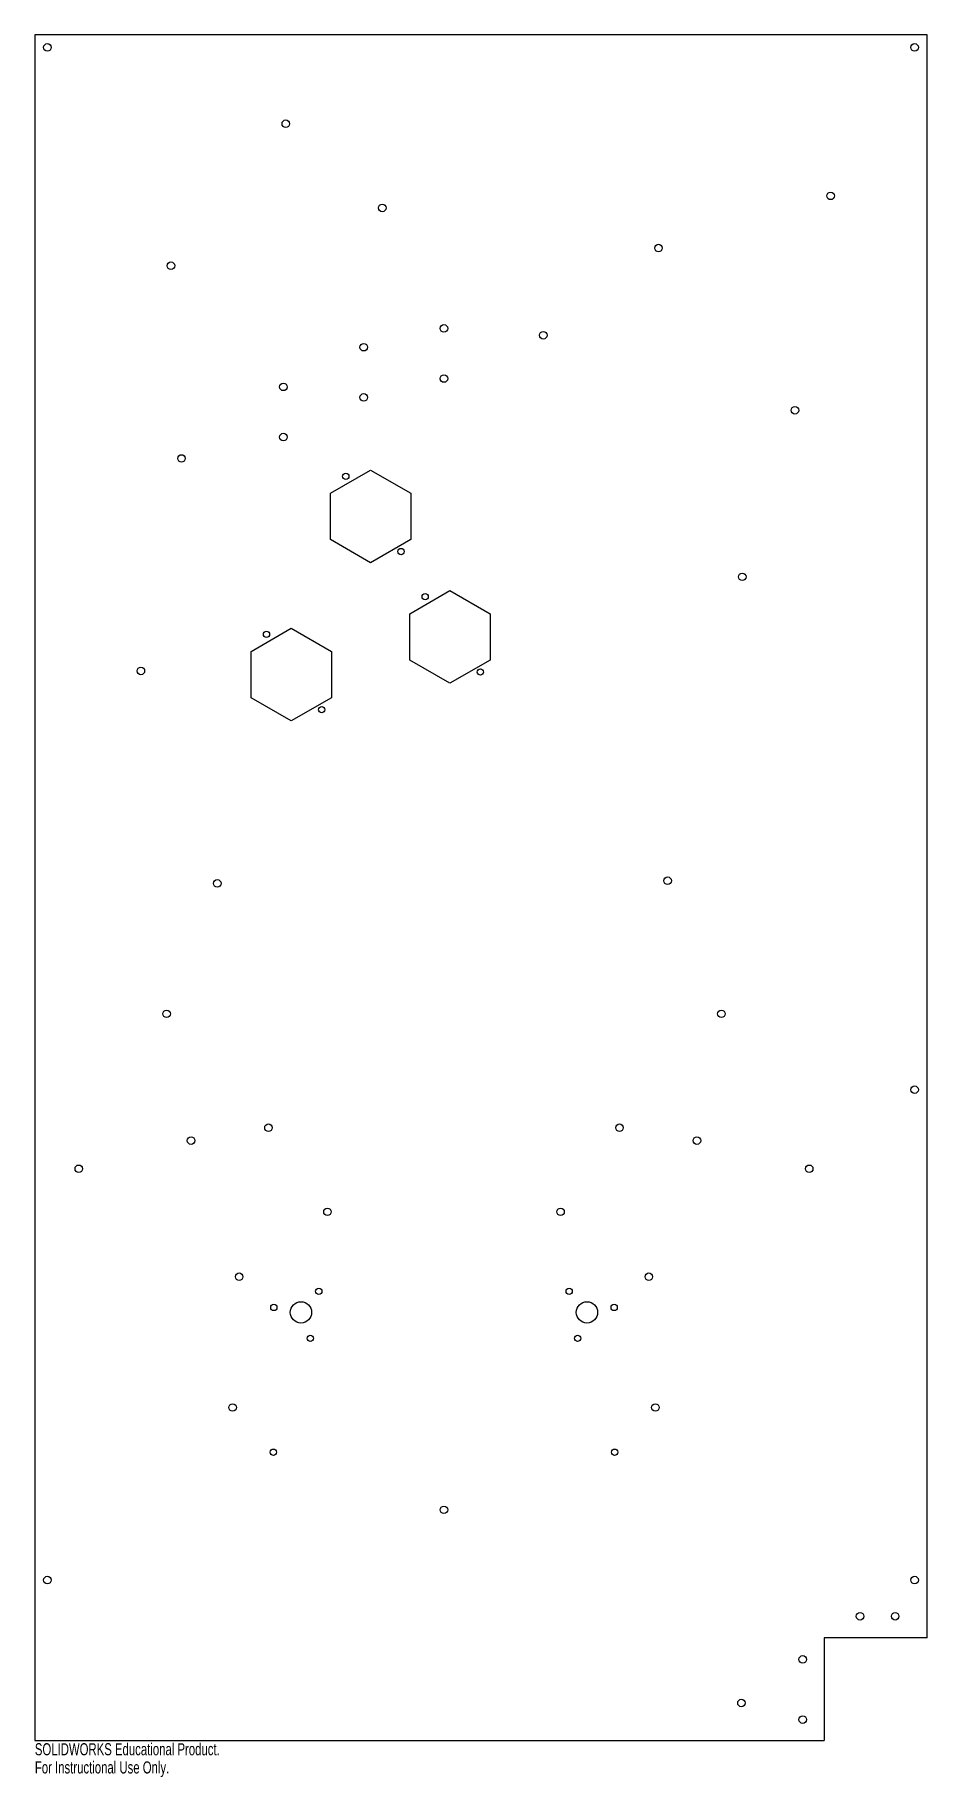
# Model space of a CAD drawing. Extents: x -178 to 178, y -355 to 340.
import ezdxf

# ---------------------------------------------------------------- set-up
doc = ezdxf.new("R2010")
doc.units = 0
doc.layers.get('0').update_dxf_attribs({"linetype": 'CONTINUOUS'})
doc.styles.add('SLDTEXTSTYLE0', font='TXT', dxfattribs={"width": 0.7})

msp = doc.modelspace()

# ---------------------------------------------------------------- linework, layer by layer
at = {"color": 7, "linetype": 'CONTINUOUS'}
for p, q in [((-177.8, 340), (-177.8, -340)), ((177.8, 340), (-177.8, 340)), ((177.8, -299), (177.8, 340)), ((-60, 157.26), (-44, 166.5)), ((-44, 166.5), (-28, 157.26)), ((-60, 138.78), (-60, 157.26)), ((-28, 157.26), (-28, 138.78)), ((-44, 129.55), (-60, 138.78)), ((-28, 138.78), (-44, 129.55)), ((-28.38, 109.24), (-12.38, 118.48)), ((-12.38, 118.48), (3.62, 109.24)), ((-28.38, 90.76), (-28.38, 109.24)), ((3.62, 109.24), (3.62, 90.76)), ((-91.62, 94.21), (-75.62, 103.45)), ((-75.62, 103.45), (-59.62, 94.21)), ((-91.62, 75.74), (-91.62, 94.21)), ((-59.62, 94.21), (-59.62, 75.74)), ((-12.38, 81.52), (-28.38, 90.76)), ((3.62, 90.76), (-12.38, 81.52)), ((-75.62, 66.5), (-91.62, 75.74)), ((-59.62, 75.74), (-75.62, 66.5)), ((177.8, -299), (136.8, -299)), ((136.8, -299), (136.8, -340)), ((-177.8, -340), (136.8, -340))]:
    msp.add_line(p, q, dxfattribs=at)
for centre, radius in [((-172.8, 335), 1.5), ((172.8, 335), 1.5), ((-77.8, 304.58), 1.5), ((-39.36, 271), 1.5), ((139.32, 275.81), 1.5), ((70.73, 255), 1.5), ((-123.57, 247.96), 1.5), ((-14.75, 222.98), 1.5), ((-46.75, 215.48), 1.5), ((24.81, 220.24), 1.5), ((-14.75, 202.98), 1.5), ((-78.75, 199.66), 1.5), ((-46.75, 195.48), 1.5), ((125.11, 190.35), 1.5), ((-78.75, 179.66), 1.5), ((-119.36, 171.13), 1.5), ((-53.88, 164.02), 1.25), ((-31.88, 134.02), 1.25), ((104.12, 123.94), 1.5), ((-22.26, 116), 1.25), ((-85.49, 100.98), 1.25), ((-135.55, 86.43), 1.5), ((-0.26, 86), 1.25), ((-63.49, 70.98), 1.25), ((-105.1, 1.73), 1.5), ((74.38, 2.79), 1.5), ((-125.3, -50.26), 1.5), ((95.8, -50.26), 1.5), ((172.8, -80.5), 1.5), ((-84.7, -95.65), 1.5), ((55.2, -95.65), 1.5), ((-115.55, -100.82), 1.5), ((86.05, -100.82), 1.5), ((-160.3, -112.04), 1.5), ((130.8, -112.04), 1.5), ((-61.2, -129.2), 1.5), ((31.7, -129.2), 1.5), ((-96.38, -155.05), 1.5), ((-64.64, -160.87), 1.25), ((35.14, -160.87), 1.25), ((66.88, -155.05), 1.5), ((-82.57, -167.32), 1.25), ((-71.74, -169.27), 4.25), ((42.24, -169.27), 4.25), ((53.07, -167.32), 1.25), ((-68.02, -179.62), 1.25), ((38.52, -179.62), 1.25), ((-99, -207.2), 1.5), ((69.5, -207.2), 1.5), ((-82.74, -225.02), 1.25), ((53.24, -225.02), 1.25), ((-14.75, -248), 1.5), ((-172.8, -276), 1.5), ((172.8, -276), 1.5), ((151.05, -290.42), 1.5), ((165.05, -290.42), 1.5), ((128.22, -307.62), 1.5), ((103.8, -325), 1.5), ((128.22, -331.62), 1.5)]:
    msp.add_circle(centre, radius, dxfattribs=at)

# ---------------------------------------------------------------- texts
at = {"color": 7, "linetype": 'CONTINUOUS', "char_height": 4.8336, "attachment_point": 1, "style": 'SLDTEXTSTYLE0'}
for s, insert in [('SOLIDWORKS Educational Product.', (-177.8, -341.02)), ('For Instructional Use Only.', (-177.8, -348.27))]:
    msp.add_mtext(s, dxfattribs=dict(at, insert=insert))

doc.saveas('drawing.dxf')
